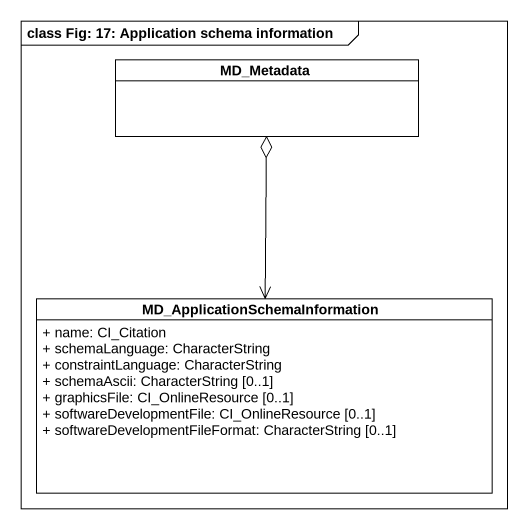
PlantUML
@startuml
mainframe class Fig: 17: Application schema information
hide circle
hide empty members
skinparam classAttributeIconSize 0
class MD_Metadata #FFFFFF
class "MD_ApplicationSchemaInformation" as MD_ApplicationSchemaInformat #FFFFFF {
  + name: CI_Citation
  + schemaLanguage: CharacterString
  + constraintLanguage: CharacterString
  + schemaAscii: CharacterString [0..1]
  + graphicsFile: CI_OnlineResource [0..1]
  + softwareDevelopmentFile: CI_OnlineResource [0..1]
  + softwareDevelopmentFileFormat: CharacterString [0..1]
}
MD_ApplicationSchemaInformat <-up-o MD_Metadata
@enduml
